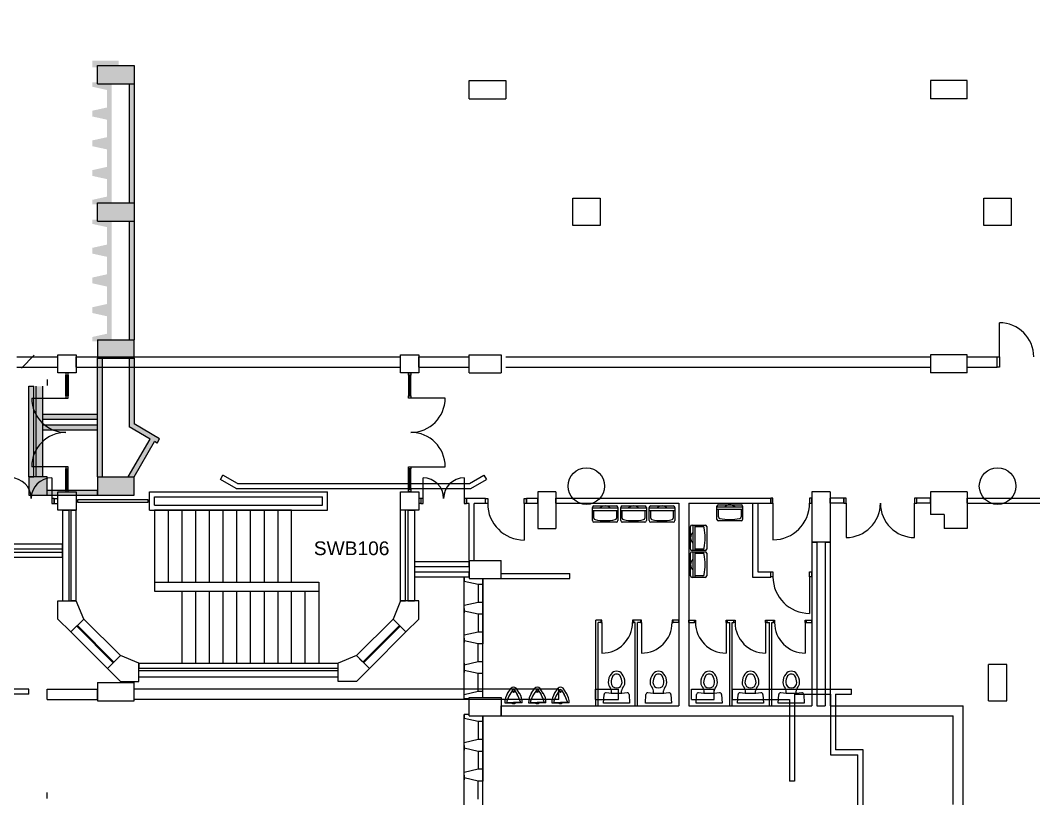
# Model space of a CAD drawing. Header units: millimetres. Extents: x -68315 to 81584, y -44830 to 67795.
# Drawn here: x -33706 to -11524, y 4131 to 21162 of the extents above; entities that cross this region are included whole.
import ezdxf

# ---------------------------------------------------------------- set-up
doc = ezdxf.new("R2010")
doc.units = ezdxf.units.MM
for name, color, linetype in [('23', 3, 'Continuous'), ('AUDIT_I_161205121455-0', 8, 'Continuous'), ('BRICK_WALLS_P4', 1, 'Continuous'), ('COLUMNS_P5', 5, 'Continuous'), ('DOORS_P2', 8, 'Continuous'), ('MSA-HATCH ELEV1', 252, 'Continuous'), ('SANITARY_P1', 4, 'Continuous'), ('WINDOWS_P2', 4, 'Continuous')]:
    doc.layers.add(name, color=color, linetype=linetype)
doc.styles.add('arial', font='arial.ttf')

msp = doc.modelspace()

# ---------------------------------------------------------------- hatches: boundary and pattern name
at = {"layer": 'MSA-HATCH ELEV1', "ltscale": 0.2}
h = msp.add_hatch(color=256, dxfattribs=at)
h.dxf.hatch_style = 1
h.paths.add_polyline_path([(-33405.3, 13153.1), (-33515.3, 13153.1), (-33515.3, 11170.2), (-33405.3, 11170.2)])
h.paths.add_polyline_path([(-33215.3, 13153.1), (-33355.3, 13153.1), (-33355.3, 11170.2), (-33215.3, 11170.2)])
h.paths.add_polyline_path([(-32015.3, 12546.6), (-33215.3, 12546.6), (-33215.3, 12436.6), (-32015.3, 12436.6)])
h.paths.add_polyline_path([(-32015.3, 12308.6), (-33215.3, 12308.6), (-33215.3, 12198.6), (-32015.3, 12198.6)])
h.paths.add_polyline_path([(-31905.3, 13770.2), (-32015.3, 13770.2), (-32015.3, 11170.2), (-31905.3, 11170.2)])
h.paths.add_polyline_path([(-32015.3, 10880.2), (-33115.3, 10880.2), (-33115.3, 10770.2), (-32015.3, 10770.2)])
h.paths.add_polyline_path([(-31215.3, 11170.2), (-32015.3, 11170.2), (-32015.3, 10770.2), (-31215.3, 10770.2)])
h.paths.add_polyline_path([(-31215.3, 12330.6), (-31215.3, 13770.2), (-31325.3, 13770.2), (-31325.3, 12267.1), (-30863.1, 12000.3), (-31343, 11170.2), (-31215.3, 11170.2), (-30767.8, 11945.3), (-30711.5, 11912.7), (-30656.5, 12008)])
h.paths.add_polyline_path([(-31215.3, 14170.2), (-32015.3, 14170.2), (-32015.3, 13770.2), (-31905.3, 13770.2), (-31215.3, 13770.2)])
h.paths.add_polyline_path([(-31215.3, 16770.2), (-31325.3, 16770.2), (-31325.3, 14170.2), (-31215.3, 14170.2)])
h.paths.add_polyline_path([(-31215.3, 19770.2), (-31325.3, 19770.2), (-31325.3, 17170.2), (-31215.3, 17170.2)])
h.paths.add_polyline_path([(-31703.3, 17304), (-31703.3, 19770.2), (-32015.3, 19770.2), (-32015.3, 19802.8), (-32129.7, 19802.8), (-32129.7, 19707.5), (-31807.3, 19636.4), (-31807.3, 19254), (-32129.7, 19182.9), (-32129.7, 19057.5), (-31807.3, 18986.4), (-31807.3, 18604), (-32129.7, 18532.9), (-32129.7, 18407.5), (-31807.3, 18336.4), (-31807.3, 17954), (-32129.7, 17882.9), (-32129.7, 17757.5), (-31807.3, 17686.4), (-31807.3, 17304), (-32129.7, 17232.9), (-32129.7, 17137.6), (-32015.3, 17137.6), (-32015.3, 17170.2), (-31703.3, 17170.2)])
h.paths.add_polyline_path([(-31703.3, 16770.2), (-32015.3, 16770.2), (-32015.3, 16802.8), (-32129.7, 16802.8), (-32129.7, 16707.5), (-31807.3, 16636.4), (-31807.3, 16254), (-32129.7, 16182.9), (-32129.7, 16057.5), (-31807.3, 15986.4), (-31807.3, 15604), (-32129.7, 15532.9), (-32129.7, 15407.5), (-31807.3, 15336.4), (-31807.3, 14954), (-32129.7, 14882.9), (-32129.7, 14757.5), (-31807.3, 14686.4), (-31807.3, 14304), (-32129.7, 14232.9), (-32129.7, 14137.6), (-32015.3, 14137.6), (-32015.3, 14170.2), (-31703.3, 14170.2), (-31703.3, 14304)])
h.paths.add_polyline_path([(-31215.3, 17170.2), (-31325.3, 17170.2), (-32015.3, 17170.2), (-32015.3, 16770.2), (-31703.3, 16770.2), (-31215.3, 16770.2)])
h.paths.add_polyline_path([(-31215.3, 20170.2), (-32015.3, 20170.2), (-32015.3, 19770.2), (-31703.3, 19770.2), (-31215.3, 19770.2)])
h.paths.add_polyline_path([(-31553.7, 20277.6), (-32129.7, 20277.6), (-32129.7, 20134.6), (-32015.3, 20134.6), (-32015.3, 20170.2), (-31553.7, 20170.2)])
h.paths.add_polyline_path([(-31553.7, 22770.2), (-32015.3, 22770.2), (-32015.3, 22805.9), (-32129.7, 22805.9), (-32129.7, 22662.8), (-31553.7, 22662.8)])
h = msp.add_hatch(color=256, dxfattribs=at)
h.dxf.hatch_style = 1
h.paths.add_polyline_path([(-54715.3, 6925.2), (-55115.3, 6925.2), (-55115.3, 6625.2), (-54715.3, 6625.2)])
h.paths.add_polyline_path([(-54115.3, 6925.2), (-54715.3, 6925.2), (-54715.3, 6625.2), (-54115.3, 6625.2)])
h.paths.add_polyline_path([(-54115.3, 6570.2), (-54715.3, 6570.2), (-54715.3, 6270.2), (-54315.3, 6270.2), (-54115.3, 6270.2)])
h.paths.add_polyline_path([(-41915.3, 6925.2), (-47015.3, 6925.2), (-47015.3, 6625.2), (-41915.3, 6625.2)])
h.paths.add_polyline_path([(-41915.3, 6570.2), (-47015.3, 6570.2), (-47015.3, 6270.2), (-41915.3, 6270.2)])
h.paths.add_polyline_path([(-40615.3, 6670.2), (-41015.3, 6670.2), (-41015.3, 6270.2), (-40905.3, 6270.2), (-40615.3, 6270.2)])
h.paths.add_polyline_path([(-40615.3, 11170.2), (-41015.3, 11170.2), (-41015.3, 10770.2), (-40615.3, 10770.2)])
h.paths.add_polyline_path([(-40775.3, 13153.1), (-40915.3, 13153.1), (-40915.3, 11170.2), (-40775.3, 11170.2)])
h.paths.add_polyline_path([(-40615.3, 13153.1), (-40725.3, 13153.1), (-40725.3, 11170.2), (-40615.3, 11170.2)])
h.paths.add_polyline_path([(-40449.6, 13553.1), (-40732.5, 13835.9), (-41015.3, 13553.1), (-41015.3, 13153.1), (-40615.3, 13153.1)])
h.paths.add_polyline_path([(-39248.2, 14920.2), (-39648.2, 14920.2), (-39931, 14637.4), (-39648.2, 14354.5), (-39248.2, 14520.2)])
h.paths.add_polyline_path([(-34882.5, 14820.2), (-39248.2, 14820.2), (-39248.2, 14680.2), (-34882.5, 14680.2)])
h.paths.add_polyline_path([(-34882.5, 14630.2), (-39248.2, 14630.2), (-39248.2, 14520.2), (-34882.5, 14520.2)])
h.paths.add_polyline_path([(-34199.6, 14637.4), (-34482.5, 14920.2), (-34882.5, 14920.2), (-34882.5, 14520.2), (-34482.5, 14354.5)])
h.paths.add_polyline_path([(-35115.3, 11170.2), (-39015.3, 11170.2), (-39015.3, 10770.2), (-35115.3, 10770.2)])
h.paths.add_polyline_path([(-35225.3, 11060.2), (-35225.3, 10880.2), (-38905.3, 10880.2), (-38905.3, 11060.2)], flags=16)
h.paths.add_polyline_path([(-33115.3, 11170.2), (-33515.3, 11170.2), (-33515.3, 10770.2), (-33115.3, 10770.2)])

# ---------------------------------------------------------------- linework, layer by layer
at = {"layer": 'AUDIT_I_161205121455-0', "linetype": 'Continuous'}
for p, q in [((-30470.6, 10445.5), (-30470.6, 8870.5)), ((-30170.6, 10445.5), (-30170.6, 8870.5)), ((-29870.6, 10445.5), (-29870.6, 8870.5)), ((-29570.6, 10445.5), (-29570.6, 8870.5)), ((-29270.6, 10445.5), (-29270.6, 8870.5)), ((-28970.6, 10445.5), (-28970.6, 8870.5)), ((-28670.6, 10445.5), (-28670.6, 8870.5)), ((-28370.6, 10445.5), (-28370.6, 8870.5)), ((-28070.6, 10445.5), (-28070.6, 8870.5)), ((-30170.6, 8670.5), (-30170.6, 7095.5)), ((-29870.6, 8670.5), (-29870.6, 7095.5)), ((-29570.6, 8670.5), (-29570.6, 7095.5)), ((-29270.6, 8670.5), (-29270.6, 7095.5)), ((-28970.6, 8670.5), (-28970.6, 7095.5)), ((-28670.6, 8670.5), (-28670.6, 7095.5)), ((-28370.6, 8670.5), (-28370.6, 7095.5)), ((-28070.6, 8670.5), (-28070.6, 7095.5)), ((-27770.6, 7095.5), (-27770.6, 8670.5)), ((-27470.6, 7095.5), (-27470.6, 8670.5)), ((-27170.6, 8670.5), (-27170.6, 7095.5)), ((-30170.6, 7095.5), (-27170.6, 7095.5))]:
    msp.add_line(p, q, dxfattribs=at)
for points in [[(-30905.6, 10620.5), (-30905.6, 10670.5), (-32455.6, 10670.5), (-32455.6, 10620.5), (-30905.6, 10620.5)], [(-27770.6, 10445.5), (-30770.6, 10445.5), (-30770.6, 8870.5), (-27770.6, 8870.5), (-27770.6, 10445.5)], [(-30770.6, 8870.5), (-30770.6, 8670.5), (-27170.6, 8670.5)], [(-27770.6, 8870.5), (-27170.6, 8870.5), (-27170.6, 8670.5)]]:
    msp.add_lwpolyline(points, dxfattribs=at)
at = {"layer": 'BRICK_WALLS_P4', "linetype": 'Continuous'}
for p, q in [((-31325.3, 19770.2), (-31215.3, 19770.2)), ((-31325.3, 19770.2), (-31325.3, 17170.2)), ((-31215.3, 19770.2), (-31215.3, 17170.2)), ((-31325.3, 17170.2), (-31215.3, 17170.2)), ((-31325.3, 16770.2), (-31215.3, 16770.2)), ((-31325.3, 16770.2), (-31325.3, 14170.2)), ((-31215.3, 16770.2), (-31215.3, 14170.2)), ((-31325.3, 14170.2), (-31215.3, 14170.2)), ((-33780.6, 13795.5), (-32880.6, 13795.5)), ((-32880.6, 13575.5), (-32880.6, 13795.5)), ((-32480.6, 13795.5), (-25380.6, 13795.5)), ((-32480.6, 13575.5), (-32480.6, 13795.5)), ((-32015.3, 13770.2), (-31905.3, 13770.2)), ((-32015.3, 11170.2), (-32015.3, 13770.2)), ((-31905.3, 11170.2), (-31905.3, 13770.2)), ((-31325.3, 13770.2), (-31215.3, 13770.2)), ((-31325.3, 13770.2), (-31325.3, 12267.1)), ((-31215.3, 13770.2), (-31215.3, 12330.6)), ((-25380.6, 13575.5), (-25380.6, 13795.5)), ((-24980.6, 13795.5), (-23880.6, 13795.5)), ((-24980.6, 13575.5), (-24980.6, 13795.5)), ((-23080.6, 13795.5), (-13780.6, 13795.5)), ((-12980.6, 13795.5), (-12323.9, 13795.5)), ((-12323.9, 13575.5), (-12323.9, 13795.5)), ((-33780.6, 13575.5), (-32880.6, 13575.5)), ((-32480.6, 13575.5), (-25380.6, 13575.5)), ((-24980.6, 13575.5), (-23880.6, 13575.5)), ((-23080.6, 13575.5), (-13780.6, 13575.5)), ((-12980.6, 13575.5), (-12323.9, 13575.5)), ((-33515.3, 11170.2), (-33515.3, 13153.1)), ((-33515.3, 13153.1), (-33405.3, 13153.1)), ((-33405.3, 11170.2), (-33405.3, 13153.1)), ((-33215.3, 12546.6), (-32015.3, 12546.6)), ((-33215.3, 12436.6), (-32015.3, 12436.6)), ((-33215.3, 12308.6), (-32015.3, 12308.6)), ((-30863.1, 12000.3), (-31325.3, 12267.1)), ((-30656.5, 12008), (-31215.3, 12330.6)), ((-33215.3, 12198.6), (-32015.3, 12198.6)), ((-31343, 11170.2), (-30863.1, 12000.3)), ((-30711.5, 11912.7), (-30656.5, 12008)), ((-31215.3, 11170.2), (-30767.8, 11945.3)), ((-30711.5, 11912.7), (-30767.8, 11945.3)), ((-33515.3, 11170.2), (-33405.3, 11170.2)), ((-32015.3, 11170.2), (-31905.3, 11170.2)), ((-31343, 11170.2), (-31215.3, 11170.2)), ((-29325.8, 11112.7), (-29270.8, 11208)), ((-28983.7, 10915.2), (-29325.8, 11112.7)), ((-28954.3, 11025.2), (-29270.8, 11208)), ((-23876.4, 11025.2), (-23559.8, 11208)), ((-23846.9, 10915.2), (-23504.8, 11112.7)), ((-23559.8, 11208), (-23504.8, 11112.7)), ((-33115.3, 10880.2), (-32015.3, 10880.2)), ((-32015.3, 10770.2), (-32015.3, 10880.2)), ((-28983.7, 10915.2), (-23846.9, 10915.2)), ((-28954.3, 11025.2), (-23876.4, 11025.2)), ((-33115.3, 10770.2), (-32015.3, 10770.2)), ((-32966.7, 10700.5), (-32966.7, 10590.5)), ((-32966.7, 10700.5), (-32880.6, 10700.5)), ((-32880.6, 10590.5), (-32880.6, 10700.5)), ((-30880.6, 10845.5), (-26980.6, 10845.5)), ((-30880.6, 10445.5), (-30880.6, 10845.5)), ((-30770.6, 10735.5), (-27090.6, 10735.5)), ((-30770.6, 10555.5), (-30770.6, 10735.5)), ((-27090.6, 10555.5), (-27090.6, 10735.5)), ((-26980.6, 10445.5), (-26980.6, 10845.5)), ((-24939.8, 10700.5), (-24980.6, 10700.5)), ((-24939.8, 10700.5), (-24939.8, 10590.5)), ((-23525.6, 10700.5), (-23939.8, 10700.5)), ((-23939.8, 10700.5), (-23939.8, 10590.5)), ((-23525.6, 10590.5), (-23525.6, 10700.5)), ((-22380.6, 10700.5), (-22625.6, 10700.5)), ((-22625.6, 10590.5), (-22625.6, 10700.5)), ((-22380.6, 10590.5), (-22380.6, 10700.5)), ((-21980.6, 10705.5), (-17280.6, 10705.5)), ((-21980.6, 10595.5), (-21980.6, 10705.5)), ((-17280.6, 10595.5), (-17280.6, 10705.5)), ((-15680.6, 10705.5), (-15980.6, 10705.5)), ((-15980.6, 10595.5), (-15980.6, 10705.5)), ((-15680.6, 10595.5), (-15680.6, 10705.5)), ((-13780.6, 10705.5), (-14080.6, 10705.5)), ((-14080.6, 10595.5), (-14080.6, 10705.5)), ((-13780.6, 10595.5), (-13780.6, 10705.5)), ((-12980.6, 10705.5), (-10380.6, 10705.5)), ((-12980.6, 10595.5), (-12980.6, 10705.5)), ((-32966.7, 10590.5), (-32880.6, 10590.5)), ((-32590.6, 8462.6), (-32590.6, 10445.5)), ((-32590.6, 10445.5), (-32480.6, 10445.5)), ((-32480.6, 8462.6), (-32480.6, 10445.5)), ((-30880.6, 10445.5), (-26980.6, 10445.5)), ((-30770.6, 10555.5), (-27090.6, 10555.5)), ((-25380.6, 8462.6), (-25380.6, 10445.5)), ((-25270.6, 10445.5), (-25380.6, 10445.5)), ((-25270.6, 8462.6), (-25270.6, 10445.5)), ((-24939.8, 10590.5), (-24980.6, 10590.5)), ((-23880.6, 10590.5), (-23939.8, 10590.5)), ((-23880.6, 9345.5), (-23880.6, 10590.5)), ((-23770.6, 9345.5), (-23770.6, 10590.5)), ((-23525.6, 10590.5), (-23770.6, 10590.5)), ((-22380.6, 10590.5), (-22625.6, 10590.5)), ((-21980.6, 10595.5), (-19290.6, 10595.5)), ((-19290.6, 10595.5), (-19290.6, 6165.5)), ((-19070.6, 10595.5), (-19070.6, 6165.5)), ((-19070.6, 10595.5), (-17280.6, 10595.5)), ((-17676.6, 10595.5), (-17676.6, 8980.5)), ((-17561.6, 10595.5), (-17561.6, 9095.5)), ((-15680.6, 10595.5), (-15980.6, 10595.5)), ((-13780.6, 10595.5), (-14080.6, 10595.5)), ((-12980.6, 10595.5), (-10380.6, 10595.5)), ((-34500.6, 9707.1), (-32780.6, 9707.1)), ((-34500.6, 9597.1), (-32780.6, 9597.1)), ((-32780.6, 9597.1), (-32780.6, 9707.1)), ((-32780.6, 9413.7), (-32780.6, 9597.1)), ((-16380.6, 9745.5), (-16380.6, 6165.5)), ((-16380.6, 9745.5), (-16270.6, 9745.5)), ((-16270.6, 9745.5), (-16270.6, 6165.5)), ((-16090.6, 9745.5), (-16090.6, 6165.5)), ((-16090.6, 9745.5), (-15980.6, 9745.5)), ((-15980.6, 9745.5), (-15980.6, 6165.5)), ((-34078.4, 9523.7), (-32780.6, 9523.7)), ((-34078.4, 9413.7), (-32780.6, 9413.7)), ((-23880.6, 9345.5), (-23770.6, 9345.5)), ((-23880.6, 9316.4), (-25080.6, 9316.4)), ((-23880.6, 9206.4), (-25080.6, 9206.4)), ((-23880.6, 9206.4), (-23880.6, 9316.4)), ((-17561.6, 9095.5), (-17280.6, 9095.5)), ((-16380.6, 8985.5), (-16380.6, 9095.5)), ((-23880.6, 9088.1), (-25080.6, 9088.1)), ((-23880.6, 8978.1), (-25080.6, 8978.1)), ((-23880.6, 8978.1), (-23880.6, 9088.1)), ((-23180.6, 9055.5), (-21680.6, 9055.5)), ((-23180.6, 8945.5), (-23180.6, 9055.5)), ((-23180.6, 8945.5), (-21680.6, 8945.5)), ((-21680.6, 8945.5), (-21680.6, 9055.5)), ((-17676.6, 8980.5), (-17280.6, 8980.5)), ((-32480.6, 8462.6), (-32590.6, 8462.6)), ((-25380.6, 8462.6), (-25270.6, 8462.6)), ((-21109.8, 6165.5), (-21109.8, 8035.8)), ((-20999.6, 8035.8), (-21109.8, 8035.8)), ((-20999.6, 7985.8), (-21059.8, 7985.8)), ((-21059.8, 6165.5), (-21059.8, 7985.8)), ((-20999.6, 8035.8), (-20999.6, 7985.8)), ((-20279.6, 7985.8), (-20279.6, 8035.8)), ((-20134, 8035.8), (-20279.6, 8035.8)), ((-20244.1, 7985.8), (-20279.6, 7985.8)), ((-20134, 8035.8), (-20244.1, 8035.8)), ((-20244.1, 6165.5), (-20244.1, 7985.8)), ((-20134, 7985.8), (-20194.1, 7985.8)), ((-20134, 7985.8), (-20194.1, 7985.8)), ((-20194.1, 6165.5), (-20194.1, 7985.8)), ((-20134, 8035.8), (-20134, 7985.8)), ((-19290.6, 8035.8), (-19414, 8035.8)), ((-19414, 7985.8), (-19414, 8035.8)), ((-19378.4, 7985.8), (-19414, 7985.8)), ((-19290.6, 7985.8), (-19414, 7985.8)), ((-19290.6, 7985.8), (-19290.6, 8035.8)), ((-19075.7, 8035.8), (-18952.3, 8035.8)), ((-19075.7, 7985.8), (-19075.7, 8035.8)), ((-19075.7, 7985.8), (-18952.3, 7985.8)), ((-18987.9, 7985.8), (-18952.3, 7985.8)), ((-18952.3, 7985.8), (-18952.3, 8035.8)), ((-18232.3, 8035.8), (-18232.3, 7985.8)), ((-18232.3, 8035.8), (-18122.2, 8035.8)), ((-18232.3, 8035.8), (-18086.7, 8035.8)), ((-18232.3, 7985.8), (-18172.2, 7985.8)), ((-18232.3, 7985.8), (-18172.2, 7985.8)), ((-18172.2, 6165.5), (-18172.2, 7985.8)), ((-18122.2, 7985.8), (-18086.7, 7985.8)), ((-18122.2, 6165.5), (-18122.2, 7985.8)), ((-18086.7, 7985.8), (-18086.7, 8035.8)), ((-17366.7, 8035.8), (-17221, 8035.8)), ((-17366.7, 8035.8), (-17366.7, 7985.8)), ((-17366.7, 8035.8), (-17256.5, 8035.8)), ((-17366.7, 7985.8), (-17306.5, 7985.8)), ((-17366.7, 7985.8), (-17306.5, 7985.8)), ((-17306.5, 6165.5), (-17306.5, 7985.8)), ((-17256.5, 6165.5), (-17256.5, 7985.8)), ((-17256.5, 7985.8), (-17221, 7985.8)), ((-17221, 7985.8), (-17221, 8035.8)), ((-16501, 8035.8), (-16501, 7985.8)), ((-16501, 8035.8), (-16390.8, 8035.8)), ((-16501, 8035.8), (-16380.6, 8035.8)), ((-16501, 7985.8), (-16380.6, 7985.8)), ((-16501, 7985.8), (-16440.8, 7985.8)), ((-16380.6, 7985.8), (-16380.6, 8035.8)), ((-31113.5, 7095.5), (-31113.5, 6985.5)), ((-31113.5, 7095.5), (-26747.8, 7095.5)), ((-31113.5, 6985.5), (-26747.8, 6985.5)), ((-26747.8, 6985.5), (-26747.8, 7095.5)), ((-33515.3, 6525.2), (-34015.3, 6525.2)), ((-33515.3, 6415.2), (-33515.3, 6525.2)), ((-33115.3, 6305.2), (-33115.3, 6525.2)), ((-33115.3, 6525.2), (-32015.3, 6525.2)), ((-32015.3, 6305.2), (-32015.3, 6525.2)), ((-31215.3, 6305.2), (-31215.3, 6525.2)), ((-21915.3, 6525.2), (-31215.3, 6525.2)), ((-21915.3, 6305.2), (-21915.3, 6525.2)), ((-21115.3, 6305.2), (-21115.3, 6525.2)), ((-21115.3, 6525.2), (-20615.3, 6525.2)), ((-20615.3, 6305.2), (-20615.3, 6525.2)), ((-19015.3, 6305.2), (-19015.3, 6525.2)), ((-19015.3, 6525.2), (-18515.3, 6525.2)), ((-18515.3, 6305.2), (-18515.3, 6525.2)), ((-18115.3, 6305.2), (-18115.3, 6525.2)), ((-18115.3, 6525.2), (-15515.3, 6525.2)), ((-15515.3, 6415.2), (-15515.3, 6525.2)), ((-33515.3, 6415.2), (-34015.3, 6415.2)), ((-33115.3, 6305.2), (-32015.3, 6305.2)), ((-21915.3, 6305.2), (-31215.3, 6305.2)), ((-21115.3, 6305.2), (-20615.3, 6305.2)), ((-19015.3, 6305.2), (-18515.3, 6305.2)), ((-18115.3, 6305.2), (-16870.3, 6305.2)), ((-16870.3, 6305.2), (-16870.3, 4517.7)), ((-16760.3, 6415.2), (-16760.3, 4517.7)), ((-16760.3, 6415.2), (-15975, 6415.2)), ((-15975, 6415.2), (-15975, 5087.9)), ((-15865, 6415.2), (-15865, 5197.9)), ((-15865, 6415.2), (-15515.3, 6415.2)), ((-23180.6, 6165.5), (-19290.6, 6165.5)), ((-23180.6, 5945.5), (-23180.6, 6165.5)), ((-21109.8, 6165.5), (-21059.8, 6165.5)), ((-20244.1, 6165.5), (-20194.1, 6165.5)), ((-19070.6, 6165.5), (-16380.6, 6165.5)), ((-18172.2, 6165.5), (-18122.2, 6165.5)), ((-17306.5, 6165.5), (-17256.5, 6165.5)), ((-16270.6, 6165.5), (-16090.6, 6165.5)), ((-15980.6, 6165.5), (-13070.6, 6165.5)), ((-13070.6, 3895.5), (-13070.6, 6165.5)), ((-23180.6, 5945.5), (-13290.6, 5945.5)), ((-13290.6, 4005.5), (-13290.6, 5945.5)), ((-15260.3, 5197.9), (-15865, 5197.9)), ((-15260.3, 670.2), (-15260.3, 5197.9)), ((-15975, 5087.9), (-15370.3, 5087.9)), ((-15370.3, 3507.7), (-15370.3, 5087.9)), ((-16760.3, 4517.7), (-16870.3, 4517.7))]:
    msp.add_line(p, q, dxfattribs=at)
at = {"layer": 'COLUMNS_P5', "linetype": 'Continuous'}
for p, q in [((-32015.3, 20170.2), (-31215.3, 20170.2)), ((-32015.3, 19770.2), (-32015.3, 20170.2)), ((-31215.3, 20170.2), (-31215.3, 19770.2)), ((-32015.3, 19770.2), (-31215.3, 19770.2)), ((-23880.6, 19445.5), (-23880.6, 19845.5)), ((-23880.6, 19845.5), (-23080.6, 19845.5)), ((-23080.6, 19845.5), (-23080.6, 19445.5)), ((-13780.6, 19845.5), (-13780.6, 19445.5)), ((-12980.6, 19845.5), (-13780.6, 19845.5)), ((-12980.6, 19445.5), (-12980.6, 19845.5)), ((-23880.6, 19445.5), (-23080.6, 19445.5)), ((-12980.6, 19445.5), (-13780.6, 19445.5)), ((-32015.3, 16770.2), (-32015.3, 17170.2)), ((-32015.3, 17170.2), (-31215.3, 17170.2)), ((-31215.3, 17170.2), (-31215.3, 16770.2)), ((-32015.3, 16770.2), (-31215.3, 16770.2)), ((-32015.3, 14170.2), (-31215.3, 14170.2)), ((-32015.3, 14170.2), (-32015.3, 13770.2)), ((-31215.3, 13770.2), (-31215.3, 14170.2)), ((-33398.2, 13835.9), (-33681, 13553.1)), ((-32015.3, 13770.2), (-31215.3, 13770.2)), ((-23880.6, 13445.5), (-23880.6, 13845.5)), ((-23880.6, 13845.5), (-23180.6, 13845.5)), ((-23180.6, 13845.5), (-23180.6, 13445.5)), ((-12980.6, 13845.5), (-13780.6, 13845.5)), ((-13780.6, 13845.5), (-13780.6, 13445.5)), ((-12980.6, 13445.5), (-12980.6, 13845.5)), ((-23880.6, 13445.5), (-23180.6, 13445.5)), ((-12980.6, 13445.5), (-13780.6, 13445.5)), ((-33355.3, 11170.2), (-33355.3, 13153.1)), ((-33215.3, 11170.2), (-33215.3, 13153.1)), ((-33115.3, 13303.1), (-33115.3, 13170.2)), ((-32015.3, 11170.2), (-32015.3, 10770.2)), ((-32015.3, 11170.2), (-31215.3, 11170.2)), ((-31215.3, 10770.2), (-31215.3, 11170.2)), ((-32015.3, 10770.2), (-31215.3, 10770.2)), ((-22380.6, 10845.5), (-22380.6, 10045.5)), ((-21980.6, 10845.5), (-22380.6, 10845.5)), ((-21980.6, 10845.5), (-21980.6, 10045.5)), ((-16380.6, 10845.5), (-16380.6, 9745.5)), ((-15980.6, 10845.5), (-16380.6, 10845.5)), ((-15980.6, 10845.5), (-15980.6, 9745.5)), ((-13780.6, 10845.5), (-13780.6, 10345.5)), ((-12980.6, 10845.5), (-13780.6, 10845.5)), ((-12980.6, 10845.5), (-12980.6, 10045.5)), ((-32780.6, 10445.5), (-32780.6, 8462.6)), ((-32780.6, 10445.5), (-32640.6, 10445.5)), ((-32640.6, 10445.5), (-32640.6, 8462.6)), ((-25220.6, 10445.5), (-25220.6, 8462.6)), ((-25220.6, 10445.5), (-25080.6, 10445.5)), ((-25080.6, 10445.5), (-25080.6, 8462.6)), ((-13480.6, 10345.5), (-13780.6, 10345.5)), ((-13480.6, 10345.5), (-13480.6, 10045.5)), ((-22380.6, 10045.5), (-21980.6, 10045.5)), ((-12980.6, 10045.5), (-13480.6, 10045.5)), ((-15980.6, 9745.5), (-16380.6, 9745.5)), ((-23880.6, 9345.5), (-23880.6, 8945.5)), ((-23880.6, 9345.5), (-23180.6, 9345.5)), ((-23180.6, 8945.5), (-23180.6, 9345.5)), ((-23880.6, 8945.5), (-23180.6, 8945.5)), ((-32880.6, 8462.6), (-32480.6, 8462.6)), ((-32880.6, 8062.6), (-32880.6, 8462.6)), ((-32780.6, 8462.6), (-32640.6, 8462.6)), ((-32314.9, 8062.6), (-32480.6, 8462.6)), ((-25380.6, 8462.6), (-25546.3, 8062.6)), ((-24980.6, 8462.6), (-25380.6, 8462.6)), ((-25220.6, 8462.6), (-25080.6, 8462.6)), ((-24980.6, 8062.6), (-24980.6, 8462.6)), ((-32880.6, 8062.6), (-32597.8, 7779.8)), ((-32597.8, 7779.8), (-32314.9, 8062.6)), ((-25263.5, 7779.8), (-25546.3, 8062.6)), ((-24980.6, 8062.6), (-25263.5, 7779.8)), ((-31796.3, 6978.3), (-31513.5, 7261.2)), ((-31113.5, 7095.5), (-31513.5, 7261.2)), ((-26347.8, 7261.2), (-26747.8, 7095.5)), ((-26064.9, 6978.3), (-26347.8, 7261.2)), ((-31513.5, 6695.5), (-31796.3, 6978.3)), ((-31113.5, 6695.5), (-31113.5, 7095.5)), ((-31113.5, 6935.5), (-26747.8, 6935.5)), ((-31113.5, 6795.5), (-31113.5, 6935.5)), ((-26747.8, 6695.5), (-26747.8, 7095.5)), ((-26747.8, 6795.5), (-26747.8, 6935.5)), ((-26347.8, 6695.5), (-26064.9, 6978.3)), ((-12515.3, 6270.2), (-12515.3, 7070.2)), ((-12115.3, 7070.2), (-12515.3, 7070.2)), ((-12115.3, 6270.2), (-12115.3, 7070.2)), ((-32015.3, 6670.2), (-32015.3, 6270.2)), ((-32015.3, 6670.2), (-31215.3, 6670.2)), ((-31513.5, 6695.5), (-31113.5, 6695.5)), ((-31215.3, 6270.2), (-31215.3, 6670.2)), ((-31113.5, 6795.5), (-26747.8, 6795.5)), ((-26347.8, 6695.5), (-26747.8, 6695.5)), ((-32015.3, 6270.2), (-31215.3, 6270.2)), ((-23880.6, 5945.5), (-23880.6, 6345.5)), ((-23880.6, 6345.5), (-23180.6, 6345.5)), ((-23180.6, 6345.5), (-23180.6, 5945.5)), ((-12515.3, 6270.2), (-12115.3, 6270.2)), ((-23880.6, 5945.5), (-23180.6, 5945.5)), ((-33115.3, 4137.4), (-33115.3, 4270.2))]:
    msp.add_line(p, q, dxfattribs=at)
for points in [[(-21015.3, 16670.2), (-21615.3, 16670.2), (-21615.3, 17270.2), (-21015.3, 17270.2), (-21015.3, 16670.2)], [(-12015.3, 16670.2), (-12615.3, 16670.2), (-12615.3, 17270.2), (-12015.3, 17270.2), (-12015.3, 16670.2)], [(-32480.6, 13445.5), (-32880.6, 13445.5), (-32880.6, 13845.5), (-32480.6, 13845.5), (-32480.6, 13445.5)], [(-24980.6, 13445.5), (-25380.6, 13445.5), (-25380.6, 13845.5), (-24980.6, 13845.5), (-24980.6, 13445.5)], [(-33115.3, 11170.2), (-33515.3, 11170.2), (-33515.3, 10770.2), (-33115.3, 10770.2), (-33115.3, 11170.2)], [(-32480.6, 10445.5), (-32880.6, 10445.5), (-32880.6, 10845.5), (-32480.6, 10845.5), (-32480.6, 10445.5)], [(-24980.6, 10445.5), (-25380.6, 10445.5), (-25380.6, 10845.5), (-24980.6, 10845.5), (-24980.6, 10445.5)]]:
    msp.add_lwpolyline(points, dxfattribs=at)
for centre in [(-21315.3, 10970.2), (-12315.3, 10970.2)]:
    msp.add_circle(centre, 400, dxfattribs=at)
at = {"layer": 'DOORS_P2', "linetype": 'Continuous'}
for p, q in [((-12273.9, 13795.5), (-12273.9, 14545.5)), ((-32705.6, 12945.5), (-32705.6, 13395.5)), ((-32680.6, 12945.5), (-32680.6, 13395.5)), ((-32655.6, 13395.5), (-32655.6, 12945.5)), ((-25205.6, 13395.5), (-25205.6, 12945.5)), ((-25180.6, 12945.5), (-25180.6, 13395.5)), ((-25155.6, 12945.5), (-25155.6, 13395.5)), ((-33455.6, 12895.5), (-32705.6, 12895.5)), ((-24405.6, 12895.5), (-25155.6, 12895.5)), ((-32705.6, 11395.5), (-33455.6, 11395.5)), ((-32705.6, 10895.5), (-32705.6, 11345.5)), ((-32680.6, 10895.5), (-32680.6, 11345.5)), ((-32655.6, 10895.5), (-32655.6, 11345.5)), ((-25205.6, 10895.5), (-25205.6, 11345.5)), ((-25180.6, 10895.5), (-25180.6, 11345.5)), ((-25155.6, 11395.5), (-24405.6, 11395.5)), ((-25155.6, 10895.5), (-25155.6, 11345.5)), ((-33016.7, 11150.5), (-33016.7, 10700.5)), ((-24889.8, 10700.5), (-24889.8, 11150.5)), ((-23989.8, 11150.5), (-23989.8, 10700.5)), ((-22675.6, 10590.5), (-22675.6, 9790.5)), ((-17230.6, 10595.5), (-17230.6, 9795.5)), ((-15630.6, 10595.5), (-15630.6, 9845.5)), ((-14130.6, 9845.5), (-14130.6, 10595.5)), ((-16430.6, 8985.5), (-16430.6, 8185.5)), ((-20974.6, 7985.8), (-20974.6, 7315.8)), ((-20109, 7985.8), (-20109, 7315.8)), ((-18257.3, 7985.8), (-18257.3, 7315.8)), ((-17391.6, 7985.8), (-17391.6, 7315.8)), ((-16526, 7985.8), (-16526, 7315.8))]:
    msp.add_line(p, q, dxfattribs=at)
for points in [[(-12273.9, 13795.5), (-12273.9, 13575.5), (-12323.9, 13575.5), (-12323.9, 13795.5), (-12273.9, 13795.5)], [(-32655.6, 13395.5), (-32655.6, 13445.5), (-32705.6, 13445.5), (-32705.6, 13395.5), (-32655.6, 13395.5)], [(-25205.6, 13395.5), (-25205.6, 13445.5), (-25155.6, 13445.5), (-25155.6, 13395.5), (-25205.6, 13395.5)], [(-32655.6, 12895.5), (-32655.6, 12945.5), (-32705.6, 12945.5), (-32705.6, 12895.5), (-32655.6, 12895.5)], [(-25205.6, 12895.5), (-25205.6, 12945.5), (-25155.6, 12945.5), (-25155.6, 12895.5), (-25205.6, 12895.5)], [(-32655.6, 11345.5), (-32655.6, 11395.5), (-32705.6, 11395.5), (-32705.6, 11345.5), (-32655.6, 11345.5)], [(-25205.6, 11345.5), (-25205.6, 11395.5), (-25155.6, 11395.5), (-25155.6, 11345.5), (-25205.6, 11345.5)], [(-32655.6, 10845.5), (-32655.6, 10895.5), (-32705.6, 10895.5), (-32705.6, 10845.5), (-32655.6, 10845.5)], [(-25205.6, 10845.5), (-25205.6, 10895.5), (-25155.6, 10895.5), (-25155.6, 10845.5), (-25205.6, 10845.5)], [(-32966.7, 10590.5), (-32966.7, 10700.5), (-33016.7, 10700.5), (-33016.7, 10590.5), (-32966.7, 10590.5)], [(-24889.8, 10590.5), (-24889.8, 10700.5), (-24939.8, 10700.5), (-24939.8, 10590.5), (-24889.8, 10590.5)], [(-23939.8, 10590.5), (-23939.8, 10700.5), (-23989.8, 10700.5), (-23989.8, 10590.5), (-23939.8, 10590.5)], [(-23475.6, 10590.5), (-23525.6, 10590.5), (-23525.6, 10700.5), (-23475.6, 10700.5), (-23475.6, 10590.5)], [(-22625.6, 10590.5), (-22675.6, 10590.5), (-22675.6, 10700.5), (-22625.6, 10700.5), (-22625.6, 10590.5)], [(-17280.6, 10595.5), (-17230.6, 10595.5), (-17230.6, 10705.5), (-17280.6, 10705.5), (-17280.6, 10595.5)], [(-16430.6, 10595.5), (-16380.6, 10595.5), (-16380.6, 10705.5), (-16430.6, 10705.5), (-16430.6, 10595.5)], [(-15630.6, 10595.5), (-15630.6, 10705.5), (-15680.6, 10705.5), (-15680.6, 10595.5), (-15630.6, 10595.5)], [(-14080.6, 10595.5), (-14080.6, 10705.5), (-14130.6, 10705.5), (-14130.6, 10595.5), (-14080.6, 10595.5)], [(-17230.6, 8985.5), (-17280.6, 8985.5), (-17280.6, 9095.5), (-17230.6, 9095.5), (-17230.6, 8985.5)], [(-16380.6, 8985.5), (-16430.6, 8985.5), (-16430.6, 9095.5), (-16380.6, 9095.5), (-16380.6, 8985.5)], [(-20974.6, 7985.8), (-20974.6, 8035.8), (-20999.6, 8035.8), (-20999.6, 7985.8), (-20974.6, 7985.8)], [(-20279.6, 7985.8), (-20279.6, 8035.8), (-20304.6, 8035.8), (-20304.6, 7985.8), (-20279.6, 7985.8)], [(-20109, 7985.8), (-20109, 8035.8), (-20134, 8035.8), (-20134, 7985.8), (-20109, 7985.8)], [(-19414, 7985.8), (-19414, 8035.8), (-19439, 8035.8), (-19439, 7985.8), (-19414, 7985.8)], [(-18952.3, 7985.8), (-18952.3, 8035.8), (-18927.3, 8035.8), (-18927.3, 7985.8), (-18952.3, 7985.8)], [(-18257.3, 7985.8), (-18257.3, 8035.8), (-18232.3, 8035.8), (-18232.3, 7985.8), (-18257.3, 7985.8)], [(-18086.7, 7985.8), (-18086.7, 8035.8), (-18061.6, 8035.8), (-18061.6, 7985.8), (-18086.7, 7985.8)], [(-17391.6, 7985.8), (-17391.6, 8035.8), (-17366.7, 8035.8), (-17366.7, 7985.8), (-17391.6, 7985.8)], [(-17221, 7985.8), (-17221, 8035.8), (-17196, 8035.8), (-17196, 7985.8), (-17221, 7985.8)], [(-16526, 7985.8), (-16526, 8035.8), (-16501, 8035.8), (-16501, 7985.8), (-16526, 7985.8)]]:
    msp.add_lwpolyline(points, dxfattribs=at)
for centre, radius, start, end in [((-12273.9, 13795.5), 750, 0, 90), ((-32705.6, 12895.5), 750, 180, 270), ((-25155.6, 12895.5), 750, 270, 0), ((-32705.6, 11395.5), 750, 90, 180), ((-25155.6, 11395.5), 750, 0, 90), ((-33916.7, 10700.5), 450, 0, 90), ((-33016.7, 10700.5), 450, 90, 180), ((-24889.8, 10700.5), 450, 0, 90), ((-23989.8, 10700.5), 450, 90, 180), ((-22675.6, 10590.5), 800, 180, 270), ((-17230.6, 10595.5), 800, 270, 0), ((-15630.6, 10595.5), 750, 270, 0), ((-14130.6, 10595.5), 750, 180, 270), ((-16430.6, 8985.5), 800, 180, 270), ((-20974.6, 7985.8), 670, 270, 0), ((-20109, 7985.8), 670, 270, 0), ((-18257.3, 7985.8), 670, 180, 270), ((-17391.6, 7985.8), 670, 180, 270), ((-16526, 7985.8), 670, 180, 270)]:
    msp.add_arc(centre, radius, start, end, dxfattribs=at)
at = {"layer": 'SANITARY_P1', "linetype": 'Continuous'}
for p, q in [((-21183.4, 10215.2), (-21183.4, 10502.6)), ((-20623.4, 10486.2), (-21183.4, 10486.2)), ((-21183.4, 10436.7), (-20623.4, 10436.7)), ((-21150.5, 10535.6), (-20656.3, 10535.6)), ((-21150.5, 10268.4), (-21150.5, 10436.7)), ((-20656.3, 10436.7), (-20656.3, 10268.4)), ((-20623.4, 10502.6), (-20623.4, 10215.2)), ((-20561.7, 10215.2), (-20561.7, 10502.6)), ((-20001.7, 10486.2), (-20561.7, 10486.2)), ((-20561.7, 10436.7), (-20001.7, 10436.7)), ((-20528.8, 10535.6), (-20034.6, 10535.6)), ((-20528.8, 10268.4), (-20528.8, 10436.7)), ((-20034.6, 10436.7), (-20034.6, 10268.4)), ((-20001.7, 10502.6), (-20001.7, 10215.2)), ((-19940, 10215.2), (-19940, 10502.6)), ((-19380, 10486.2), (-19940, 10486.2)), ((-19940, 10436.7), (-19380, 10436.7)), ((-19907, 10535.6), (-19412.9, 10535.6)), ((-19907, 10268.4), (-19907, 10436.7)), ((-19412.9, 10436.7), (-19412.9, 10268.4)), ((-19380, 10502.6), (-19380, 10215.2)), ((-18457.4, 10241.8), (-18457.4, 10529.2)), ((-17897.4, 10512.8), (-18457.4, 10512.8)), ((-18457.4, 10463.3), (-17897.4, 10463.3)), ((-18424.5, 10562.2), (-17930.4, 10562.2)), ((-18424.5, 10295), (-18424.5, 10463.3)), ((-17930.4, 10463.3), (-17930.4, 10295)), ((-17897.4, 10529.2), (-17897.4, 10241.8)), ((-17930.4, 10208.8), (-18424.5, 10208.8)), ((-20656.3, 10182.2), (-21150.5, 10182.2)), ((-20034.6, 10182.2), (-20528.8, 10182.2)), ((-19412.9, 10182.2), (-19907, 10182.2)), ((-19035.6, 9592.2), (-19035.6, 10086.4)), ((-19002.7, 10119.3), (-18715.2, 10119.3)), ((-18986.2, 10119.3), (-18986.2, 9559.3)), ((-18936.8, 9559.3), (-18936.8, 10119.3)), ((-18936.8, 10086.4), (-18768.5, 10086.4)), ((-18682.3, 10086.4), (-18682.3, 9592.2)), ((-18715.2, 9559.3), (-19002.7, 9559.3)), ((-18768.5, 9592.2), (-18936.8, 9592.2)), ((-19035.6, 9007.2), (-19035.6, 9501.3)), ((-19002.7, 9534.2), (-18715.2, 9534.2)), ((-18986.2, 9534.2), (-18986.2, 8974.2)), ((-18936.8, 8974.2), (-18936.8, 9534.2)), ((-18936.8, 9501.3), (-18768.5, 9501.3)), ((-18682.3, 9501.3), (-18682.3, 9007.2)), ((-18715.2, 8974.2), (-19002.7, 8974.2)), ((-18768.5, 9007.2), (-18936.8, 9007.2)), ((-23040.7, 6433), (-22964.2, 6548.7)), ((-22930.5, 6507.1), (-22991.5, 6409.2)), ((-22888.5, 6507.1), (-22827.6, 6409.2)), ((-22778.4, 6433), (-22854.8, 6548.7)), ((-22520.5, 6433), (-22444.1, 6548.7)), ((-22410.4, 6507.1), (-22471.4, 6409.2)), ((-22368.4, 6507.1), (-22307.4, 6409.2)), ((-22258.3, 6433), (-22334.7, 6548.7)), ((-22012.5, 6433), (-21936.1, 6548.7)), ((-21902.4, 6507.1), (-21963.4, 6409.2)), ((-21860.4, 6507.1), (-21799.4, 6409.2)), ((-21750.3, 6433), (-21826.7, 6548.7)), ((-20764.5, 6442.8), (-20764.5, 6493.6)), ((-20544.5, 6442.8), (-20544.5, 6493.6)), ((-19847.9, 6442.8), (-19847.9, 6493.6)), ((-19627.9, 6442.8), (-19627.9, 6493.6)), ((-18738.7, 6442.8), (-18738.7, 6493.6)), ((-18518.7, 6442.8), (-18518.7, 6493.6)), ((-17832.8, 6442.8), (-17832.8, 6493.6)), ((-17612.8, 6442.8), (-17612.8, 6493.6)), ((-16941.2, 6442.8), (-16941.2, 6493.6)), ((-16721.2, 6442.8), (-16721.2, 6493.6)), ((-23099.6, 6225.5), (-22909.5, 6225.5)), ((-22719.5, 6225.5), (-22909.5, 6225.5)), ((-22579.4, 6225.5), (-22389.4, 6225.5)), ((-22199.4, 6225.5), (-22389.4, 6225.5)), ((-22071.4, 6225.5), (-21881.4, 6225.5)), ((-21691.4, 6225.5), (-21881.4, 6225.5)), ((-20939.5, 6220.3), (-20927.2, 6413.8)), ((-20022.9, 6220.3), (-20010.6, 6413.8)), ((-18913.7, 6220.3), (-18901.4, 6413.8)), ((-18007.8, 6220.3), (-17995.5, 6413.8)), ((-17116.2, 6220.3), (-17103.8, 6413.8))]:
    msp.add_line(p, q, dxfattribs=at)
for points in [[(-23056, 6265), (-23056, 6237.6), (-22909.5, 6237.6)], [(-22884.5, 6225.5), (-22884.5, 6203.3), (-22934.5, 6203.3), (-22934.5, 6225.5)], [(-22763, 6265), (-22763, 6237.6), (-22909.5, 6237.6)], [(-22535.9, 6265), (-22535.9, 6237.6), (-22389.4, 6237.6)], [(-22364.4, 6225.5), (-22364.4, 6203.3), (-22414.4, 6203.3), (-22414.4, 6225.5)], [(-22242.9, 6265), (-22242.9, 6237.6), (-22389.4, 6237.6)], [(-22027.9, 6265), (-22027.9, 6237.6), (-21881.4, 6237.6)], [(-21856.4, 6225.5), (-21856.4, 6203.3), (-21906.4, 6203.3), (-21906.4, 6225.5)], [(-21734.9, 6265), (-21734.9, 6237.6), (-21881.4, 6237.6)], [(-20381.9, 6413.8), (-20369.5, 6220.3), (-20939.5, 6220.3)], [(-19465.3, 6413.8), (-19452.9, 6220.3), (-20022.9, 6220.3)], [(-18356.1, 6413.8), (-18343.7, 6220.3), (-18913.7, 6220.3)], [(-17450.2, 6413.8), (-17437.8, 6220.3), (-18007.8, 6220.3)], [(-16558.5, 6413.8), (-16546.2, 6220.3), (-17116.2, 6220.3)]]:
    msp.add_lwpolyline(points, dxfattribs=at)
for centre in [(-22909.5, 6470.8), (-22389.4, 6470.8), (-21881.4, 6470.8)]:
    msp.add_circle(centre, 15, dxfattribs=at)
for centre, radius, start, end in [((-21150.5, 10502.6), 32.9, 90, 180), ((-20903.4, 10376.4), 159.2, 43.60203, 136.39797), ((-20656.3, 10502.6), 32.9, 0, 90), ((-20528.8, 10502.6), 32.9, 90, 180), ((-20281.7, 10376.4), 159.2, 43.60264, 136.39797), ((-20034.6, 10502.6), 32.9, 0, 90), ((-19907, 10502.6), 32.9, 90, 180), ((-19660, 10376.4), 159.2, 43.60203, 136.39736), ((-19412.9, 10502.6), 32.9, 0, 90), ((-18424.5, 10529.2), 32.9, 90, 180), ((-18177.4, 10403), 159.2, 43.60203, 136.39736), ((-17930.4, 10529.2), 32.9, 0, 90), ((-21150.5, 10215.2), 32.9, 180, 270), ((-21117.5, 10268.4), 32.9, 180, 259.16067), ((-20903.4, 11386.4), 1171.3, 259.15805, 280.84183), ((-20689.3, 10268.4), 32.9, 280.8435, 0), ((-20656.3, 10215.2), 32.9, 270, 0), ((-20528.8, 10215.2), 32.9, 180, 270), ((-20495.8, 10268.4), 32.9, 180, 259.1565), ((-20281.7, 11386.4), 1171.3, 259.15805, 280.84183), ((-20067.6, 10268.4), 32.9, 280.8435, 0), ((-20034.6, 10215.2), 32.9, 270, 0), ((-19907, 10215.2), 32.9, 180, 270), ((-19874.1, 10268.4), 32.9, 180, 259.1565), ((-19660, 11386.4), 1171.3, 259.15805, 280.84183), ((-19445.9, 10268.4), 32.9, 280.8435, 0), ((-19412.9, 10215.2), 32.9, 270, 0), ((-18424.5, 10241.8), 32.9, 180, 270), ((-18391.6, 10295), 32.9, 180, 259.1565), ((-18177.4, 11413), 1171.3, 259.15805, 280.84183), ((-17963.3, 10295), 32.9, 280.8435, 0), ((-17930.4, 10241.8), 32.9, 270, 0), ((-19002.7, 10086.4), 32.9, 90, 180), ((-18768.5, 10053.4), 32.9, 10.8435, 90), ((-19886.5, 9839.3), 1171.3, 349.15805, 10.84183), ((-18715.2, 10086.4), 32.9, 0, 90), ((-18876.4, 9839.3), 159.2, 133.60203, 226.39736), ((-19002.7, 9592.2), 32.9, 180, 270), ((-18768.5, 9625.2), 32.9, 270, 349.1565), ((-18715.2, 9592.2), 32.9, 270, 0), ((-19002.7, 9501.3), 32.9, 90, 180), ((-18876.4, 9254.2), 159.2, 133.60203, 226.39736), ((-18768.5, 9468.3), 32.9, 10.8435, 90), ((-19886.5, 9254.2), 1171.3, 349.15805, 10.84183), ((-18715.2, 9501.3), 32.9, 0, 90), ((-19002.7, 9007.2), 32.9, 180, 270), ((-18768.5, 9040.1), 32.9, 270, 349.1565), ((-18715.2, 9007.2), 32.9, 270, 0), ((-20654.5, 6768.9), 151.3, 90, 143.37172), ((-20654.5, 6768.9), 151.3, 36.62717, 90), ((-19737.9, 6768.9), 151.3, 90, 143.37228), ((-19737.9, 6768.9), 151.3, 36.62717, 90), ((-18628.7, 6768.9), 151.3, 90, 143.37228), ((-18628.7, 6768.9), 151.3, 36.62717, 90), ((-17722.8, 6768.9), 151.3, 90, 143.37283), ((-17722.8, 6768.9), 151.3, 36.62717, 90), ((-16831.2, 6768.9), 151.3, 90, 143.37228), ((-16831.2, 6768.9), 151.3, 36.62717, 90), ((-20527.8, 6674.8), 309.2, 143.37306, 180), ((-20654.5, 6674.8), 182.5, 180, 223.63083), ((-20517.8, 6674.8), 257.7, 146.67031, 180), ((-20654.5, 6674.8), 121, 180, 0), ((-20654.5, 6764.7), 94.1, 90, 146.67116), ((-20654.5, 6764.7), 94.1, 33.32884, 90), ((-20791.2, 6674.8), 257.7, 0, 33.32969), ((-20781.2, 6674.8), 309.2, 0, 36.62667), ((-20654.5, 6674.8), 182.5, 316.36917, 0), ((-19611.2, 6674.8), 309.2, 143.3736, 180), ((-19737.9, 6674.8), 182.5, 180, 223.63083), ((-19601.2, 6674.8), 257.7, 146.6706, 180), ((-19737.9, 6674.8), 121, 180, 0), ((-19737.9, 6764.7), 94.1, 90, 146.67116), ((-19737.9, 6764.7), 94.1, 33.32803, 90), ((-19874.7, 6674.8), 257.7, 0, 33.3291), ((-19864.6, 6674.8), 309.2, 0, 36.62694), ((-19737.9, 6674.8), 182.5, 316.36969, 0), ((-18502.1, 6674.8), 309.2, 143.37333, 180), ((-18628.7, 6674.8), 182.5, 180, 223.63083), ((-18492, 6674.8), 257.7, 146.67031, 180), ((-18628.7, 6674.8), 121, 180, 0), ((-18628.7, 6764.7), 94.1, 90, 146.67034), ((-18628.7, 6764.7), 94.1, 33.32884, 90), ((-18765.5, 6674.8), 257.7, 0, 33.3291), ((-18755.4, 6674.8), 309.2, 0, 36.62667), ((-18628.7, 6674.8), 182.5, 316.36917, 0), ((-17596.1, 6674.8), 309.2, 143.3736, 180), ((-17722.8, 6674.8), 182.5, 180, 223.63083), ((-17586.1, 6674.8), 257.7, 146.6706, 180), ((-17722.8, 6674.8), 121, 180, 0), ((-17722.8, 6764.7), 94.1, 90, 146.67116), ((-17722.8, 6764.7), 94.1, 33.32884, 90), ((-17859.6, 6674.8), 257.7, 0, 33.32969), ((-17849.5, 6674.8), 309.2, 0, 36.62667), ((-17722.8, 6674.8), 182.5, 316.36917, 0), ((-16704.5, 6674.8), 309.2, 143.37333, 180), ((-16831.2, 6674.8), 182.5, 180, 223.63083), ((-16694.5, 6674.8), 257.7, 146.67031, 180), ((-16831.2, 6674.8), 121, 180, 0), ((-16831.2, 6764.7), 94.1, 90, 146.67116), ((-16831.2, 6764.7), 94.1, 33.32884, 90), ((-16967.9, 6674.8), 257.7, 0, 33.3294), ((-16957.9, 6674.8), 309.2, 0, 36.62667), ((-16831.2, 6674.8), 182.5, 316.36917, 0), ((-22737.1, 6234.8), 362.6, 146.20422, 181.46231), ((-22909.5, 6500.3), 73, 90.03257, 138.45843), ((-22910.4, 6494.5), 23.8, 92.07187, 148.09255), ((-22909.5, 6500.3), 73, 41.54284, 89.96934), ((-22908.7, 6494.5), 23.8, 31.91056, 87.92813), ((-23081.9, 6234.8), 362.6, 358.53768, 33.79578), ((-22217, 6234.8), 362.6, 146.20422, 181.46231), ((-22389.4, 6500.3), 73, 90.03257, 138.45843), ((-22390.3, 6494.5), 23.8, 92.07187, 148.09255), ((-22389.4, 6500.3), 73, 41.54284, 89.96934), ((-22388.5, 6494.5), 23.8, 31.91056, 87.92813), ((-22561.8, 6234.8), 362.6, 358.53768, 33.79578), ((-21709, 6234.8), 362.6, 146.204, 181.46231), ((-21881.4, 6500.3), 73, 90.03066, 138.45716), ((-21882.2, 6494.5), 23.8, 92.07775, 148.09566), ((-21881.4, 6500.3), 73, 41.54284, 89.96934), ((-21880.5, 6494.5), 23.8, 31.91056, 87.92225), ((-22053.8, 6234.8), 362.6, 358.53768, 33.79578), ((-20887.3, 6411.2), 40, 84.61056, 176.34666), ((-20654.5, 8877.8), 2437.5, 264.60984, 275.39016), ((-20844.5, 6493.6), 80, 0, 43.62742), ((-20464.5, 6493.6), 80, 136.37258, 180), ((-20421.8, 6411.2), 40, 3.65334, 95.38944), ((-19970.6, 6411.2), 40, 84.61404, 176.34666), ((-19737.9, 8877.8), 2437.5, 264.60978, 275.39016), ((-19927.9, 6493.6), 80, 0, 43.62742), ((-19547.9, 6493.6), 80, 136.37137, 180), ((-19505.2, 6411.2), 40, 3.65378, 95.39292), ((-18861.5, 6411.2), 40, 84.61056, 176.34666), ((-18628.7, 8877.8), 2437.5, 264.60984, 275.39016), ((-18818.7, 6493.6), 80, 0, 43.62742), ((-18438.7, 6493.6), 80, 136.37379, 180), ((-18396, 6411.2), 40, 3.65334, 95.38944), ((-17955.6, 6411.2), 40, 84.61056, 176.34666), ((-17722.8, 8877.8), 2437.5, 264.60984, 275.39016), ((-17912.8, 6493.6), 80, 0, 43.62742), ((-17532.8, 6493.6), 80, 136.37379, 180), ((-17490.1, 6411.2), 40, 3.65334, 95.38944), ((-17063.9, 6411.2), 40, 84.60708, 176.34666), ((-16831.2, 8877.8), 2437.5, 264.60989, 275.39016), ((-17021.2, 6493.6), 80, 0, 43.62742), ((-16641.2, 6493.6), 80, 136.37258, 180), ((-16598.5, 6411.2), 40, 3.65334, 95.38944), ((-22497.3, 6101.6), 582.2, 148.09507, 163.69679), ((-23321.8, 6101.6), 582.2, 16.30321, 31.90519), ((-21977.1, 6101.6), 582.2, 148.09507, 163.69679), ((-22801.7, 6101.6), 582.2, 16.30321, 31.90519), ((-21469.1, 6101.6), 582.2, 148.09507, 163.69686), ((-22293.6, 6101.6), 582.2, 16.30321, 31.90519)]:
    msp.add_arc(centre, radius, start, end, dxfattribs=at)
at = {"layer": 'WINDOWS_P2', "linetype": 'Continuous'}
for p, q in [((-23990.6, 6405.8), (-23990.6, 8976.8)), ((-23990.6, 8976.8), (-23990.6, 8876.8)), ((-23880.6, 8976.8), (-23990.6, 8976.8)), ((-23680.6, 8816.8), (-23990.6, 8885.2)), ((-23580.6, 7645.5), (-23580.6, 8945.5)), ((-23580.6, 8945.5), (-23580.6, 8816.8)), ((-23580.6, 8945.5), (-23580.6, 7645.5)), ((-23680.6, 8816.8), (-23680.6, 8424.2)), ((-23580.6, 8816.8), (-23680.6, 8816.8)), ((-23680.6, 8424.2), (-23990.6, 8355.8)), ((-23990.6, 8195.5), (-23990.6, 8395.5)), ((-23990.6, 8295.5), (-23990.6, 8195.5)), ((-23680.6, 8166.8), (-23990.6, 8235.2)), ((-23580.6, 8424.2), (-23680.6, 8424.2)), ((-23580.6, 8424.2), (-23580.6, 8166.8)), ((-23580.6, 8166.8), (-23680.6, 8166.8)), ((-23680.6, 8166.8), (-23680.6, 7774.2)), ((-31669, 7105.6), (-32470.5, 7907.1)), ((-32456.4, 7921.2), (-31654.9, 7119.7)), ((-25404.9, 7921.2), (-26206.4, 7119.7)), ((-26192.2, 7105.6), (-25390.8, 7907.1)), ((-23680.6, 7774.2), (-23990.6, 7705.8)), ((-23680.6, 7774.2), (-23990.6, 7705.8)), ((-23580.6, 7774.2), (-23680.6, 7774.2)), ((-23580.6, 7774.2), (-23680.6, 7774.2)), ((-23580.6, 7516.8), (-23580.6, 7774.2)), ((-23580.6, 7774.2), (-23580.6, 7516.8)), ((-23990.6, 7645.5), (-23990.6, 7745.5)), ((-23990.6, 7645.5), (-23990.6, 7745.5)), ((-23990.6, 7645.5), (-23990.6, 7545.5)), ((-23990.6, 7645.5), (-23990.6, 7545.5)), ((-23680.6, 7516.8), (-23990.6, 7585.2)), ((-23680.6, 7516.8), (-23990.6, 7585.2)), ((-23580.6, 6345.5), (-23580.6, 7645.5)), ((-23580.6, 7516.8), (-23680.6, 7516.8)), ((-23580.6, 7516.8), (-23680.6, 7516.8)), ((-23680.6, 7124.2), (-23680.6, 7516.8)), ((-31640.8, 7133.9), (-31513.5, 7261.2)), ((-26220.5, 7133.9), (-26347.8, 7261.2)), ((-23680.6, 7124.2), (-23990.6, 7055.8)), ((-23580.6, 7124.2), (-23680.6, 7124.2)), ((-23580.6, 6866.8), (-23580.6, 7124.2)), ((-23990.6, 7095.5), (-23990.6, 6895.5)), ((-23990.6, 6995.5), (-23990.6, 7095.5)), ((-23680.6, 6866.8), (-23990.6, 6935.2)), ((-23580.6, 6866.8), (-23680.6, 6866.8)), ((-23680.6, 6474.2), (-23680.6, 6866.8)), ((-23680.6, 6474.2), (-23990.6, 6405.8)), ((-23580.6, 6474.2), (-23680.6, 6474.2)), ((-23580.6, 6345.5), (-23580.6, 6474.2)), ((-23990.6, 6314.2), (-23990.6, 6414.2)), ((-23880.6, 6314.2), (-23990.6, 6314.2)), ((-23990.6, 5976.8), (-23990.6, 5876.8)), ((-23990.6, 3405.8), (-23990.6, 5976.8)), ((-23880.6, 5976.8), (-23990.6, 5976.8)), ((-23680.6, 5816.8), (-23990.6, 5885.2)), ((-23580.6, 5816.8), (-23680.6, 5816.8)), ((-23680.6, 5816.8), (-23680.6, 5424.2)), ((-23580.6, 5945.5), (-23580.6, 5816.8)), ((-23580.6, 5945.5), (-23580.6, 4645.5)), ((-23580.6, 4645.5), (-23580.6, 5945.5)), ((-23680.6, 5424.2), (-23990.6, 5355.8)), ((-23990.6, 5195.5), (-23990.6, 5395.5)), ((-23580.6, 5424.2), (-23680.6, 5424.2)), ((-23580.6, 5424.2), (-23580.6, 5166.8)), ((-23990.6, 5295.5), (-23990.6, 5195.5)), ((-23680.6, 5166.8), (-23990.6, 5235.2)), ((-23580.6, 5166.8), (-23680.6, 5166.8)), ((-23680.6, 5166.8), (-23680.6, 4774.2)), ((-23680.6, 4774.2), (-23990.6, 4705.8)), ((-23680.6, 4774.2), (-23990.6, 4705.8)), ((-23990.6, 4645.5), (-23990.6, 4745.5)), ((-23990.6, 4645.5), (-23990.6, 4745.5)), ((-23580.6, 4774.2), (-23680.6, 4774.2)), ((-23580.6, 4774.2), (-23680.6, 4774.2)), ((-23580.6, 4774.2), (-23580.6, 4516.8)), ((-23580.6, 4516.8), (-23580.6, 4774.2)), ((-23990.6, 4645.5), (-23990.6, 4545.5)), ((-23990.6, 4645.5), (-23990.6, 4545.5)), ((-23680.6, 4516.8), (-23990.6, 4585.2)), ((-23680.6, 4516.8), (-23990.6, 4585.2)), ((-23580.6, 4516.8), (-23680.6, 4516.8)), ((-23580.6, 4516.8), (-23680.6, 4516.8)), ((-23680.6, 4124.2), (-23680.6, 4516.8)), ((-23580.6, 3345.5), (-23580.6, 4645.5))]:
    msp.add_line(p, q, dxfattribs=at)
for points in [[(-31513.5, 7261.2), (-31796.3, 6978.3), (-32597.8, 7779.8), (-32314.9, 8062.6), (-31513.5, 7261.2)], [(-26347.8, 7261.2), (-26064.9, 6978.3), (-25263.5, 7779.8), (-25546.3, 8062.6), (-26347.8, 7261.2)]]:
    msp.add_lwpolyline(points, dxfattribs=at)

# ---------------------------------------------------------------- texts
at = {"layer": '23', "linetype": 'Continuous', "style": 'arial'}
msp.add_text('SWB106', height=300, dxfattribs=at).set_placement((-27280.1, 9459.7))

doc.saveas('drawing.dxf')
